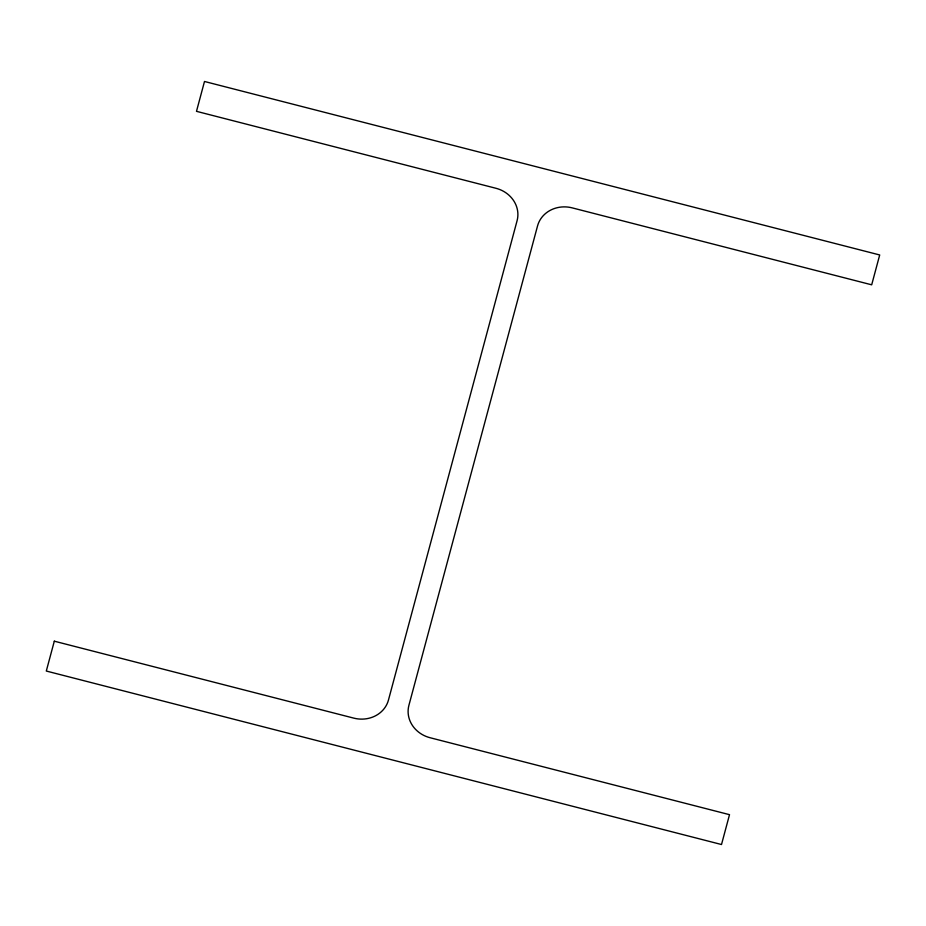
<?xml version="1.0" encoding="UTF-8"?>
<svg xmlns="http://www.w3.org/2000/svg" width="926" height="926" viewBox="0 0 926 926"><rect width="100%" height="100%" fill="white"/><g stroke="black" fill="none" stroke-linecap="round" stroke-linejoin="round"><path stroke-width="1.39" d="M54.31 641.186L46.3 671.037L721.504 844.524L729.514 814.672L430.046 737.721A28.81 26.113 11.6 0 1 408.91 705.323L537.543 225.932A28.81 26.113 11.6 0 1 572.222 207.875L871.69 284.814L879.7 254.963L204.496 81.476L196.486 111.328L495.954 188.279A28.81 26.113 11.6 0 1 517.09 220.677L388.457 700.068A28.81 26.113 11.6 0 1 353.778 718.125L54.31 641.186"/></g></svg>
